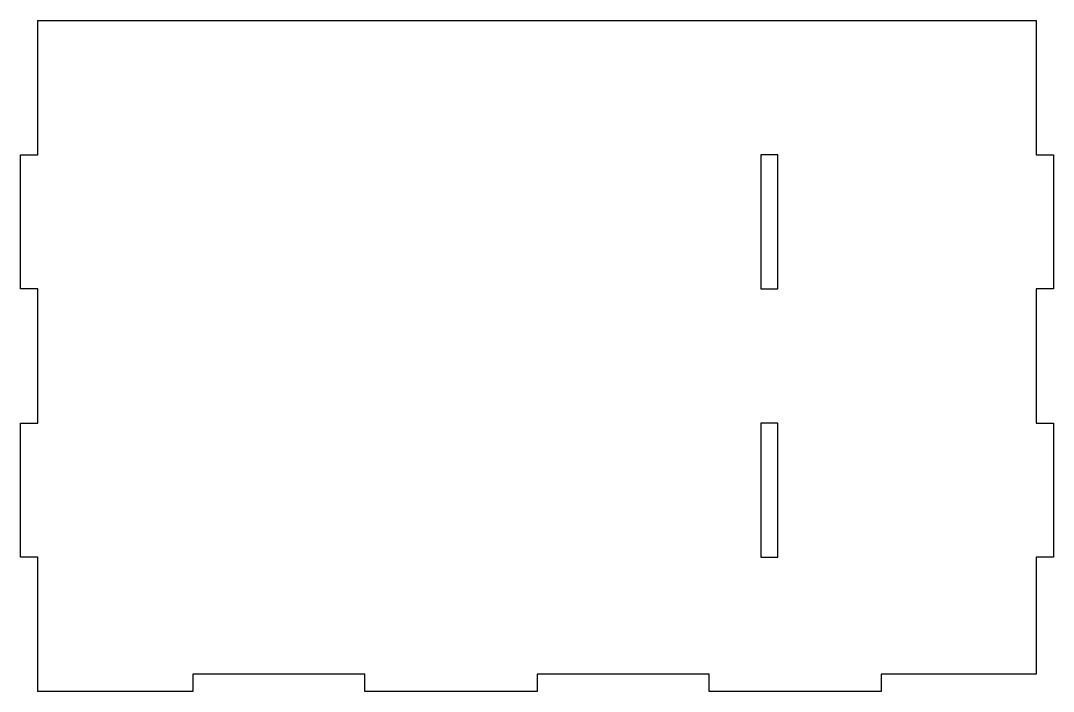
# Model space of a CAD drawing. Header units: millimetres. Extents: x -300 to 0, y 0 to 195.
import ezdxf

# ---------------------------------------------------------------- set-up
doc = ezdxf.new("R2010")
doc.units = ezdxf.units.MM
doc.layers.get('0').update_dxf_attribs({"linetype": 'CONTINUOUS'})

msp = doc.modelspace()

# ---------------------------------------------------------------- linework, layer by layer
for points in [[(-295, 0), (-295, 39), (-300, 39), (-300, 78), (-295, 78), (-295, 117), (-300, 117), (-300, 156), (-295, 156), (-295, 195), (-5, 195), (-5, 156), (0, 156), (0, 117), (-5, 117), (-5, 78), (0, 78), (0, 39), (-5, 39), (-5, 5), (-50, 5), (-50, 0), (-100, 0), (-100, 5), (-150, 5), (-150, 0), (-200, 0), (-200, 5), (-250, 5), (-250, 0)], [(-85, 156), (-85, 117), (-80, 117), (-80, 156)], [(-85, 39), (-80, 39), (-80, 78), (-85, 78)]]:
    msp.add_lwpolyline(points, close=True)

doc.saveas('drawing.dxf')
